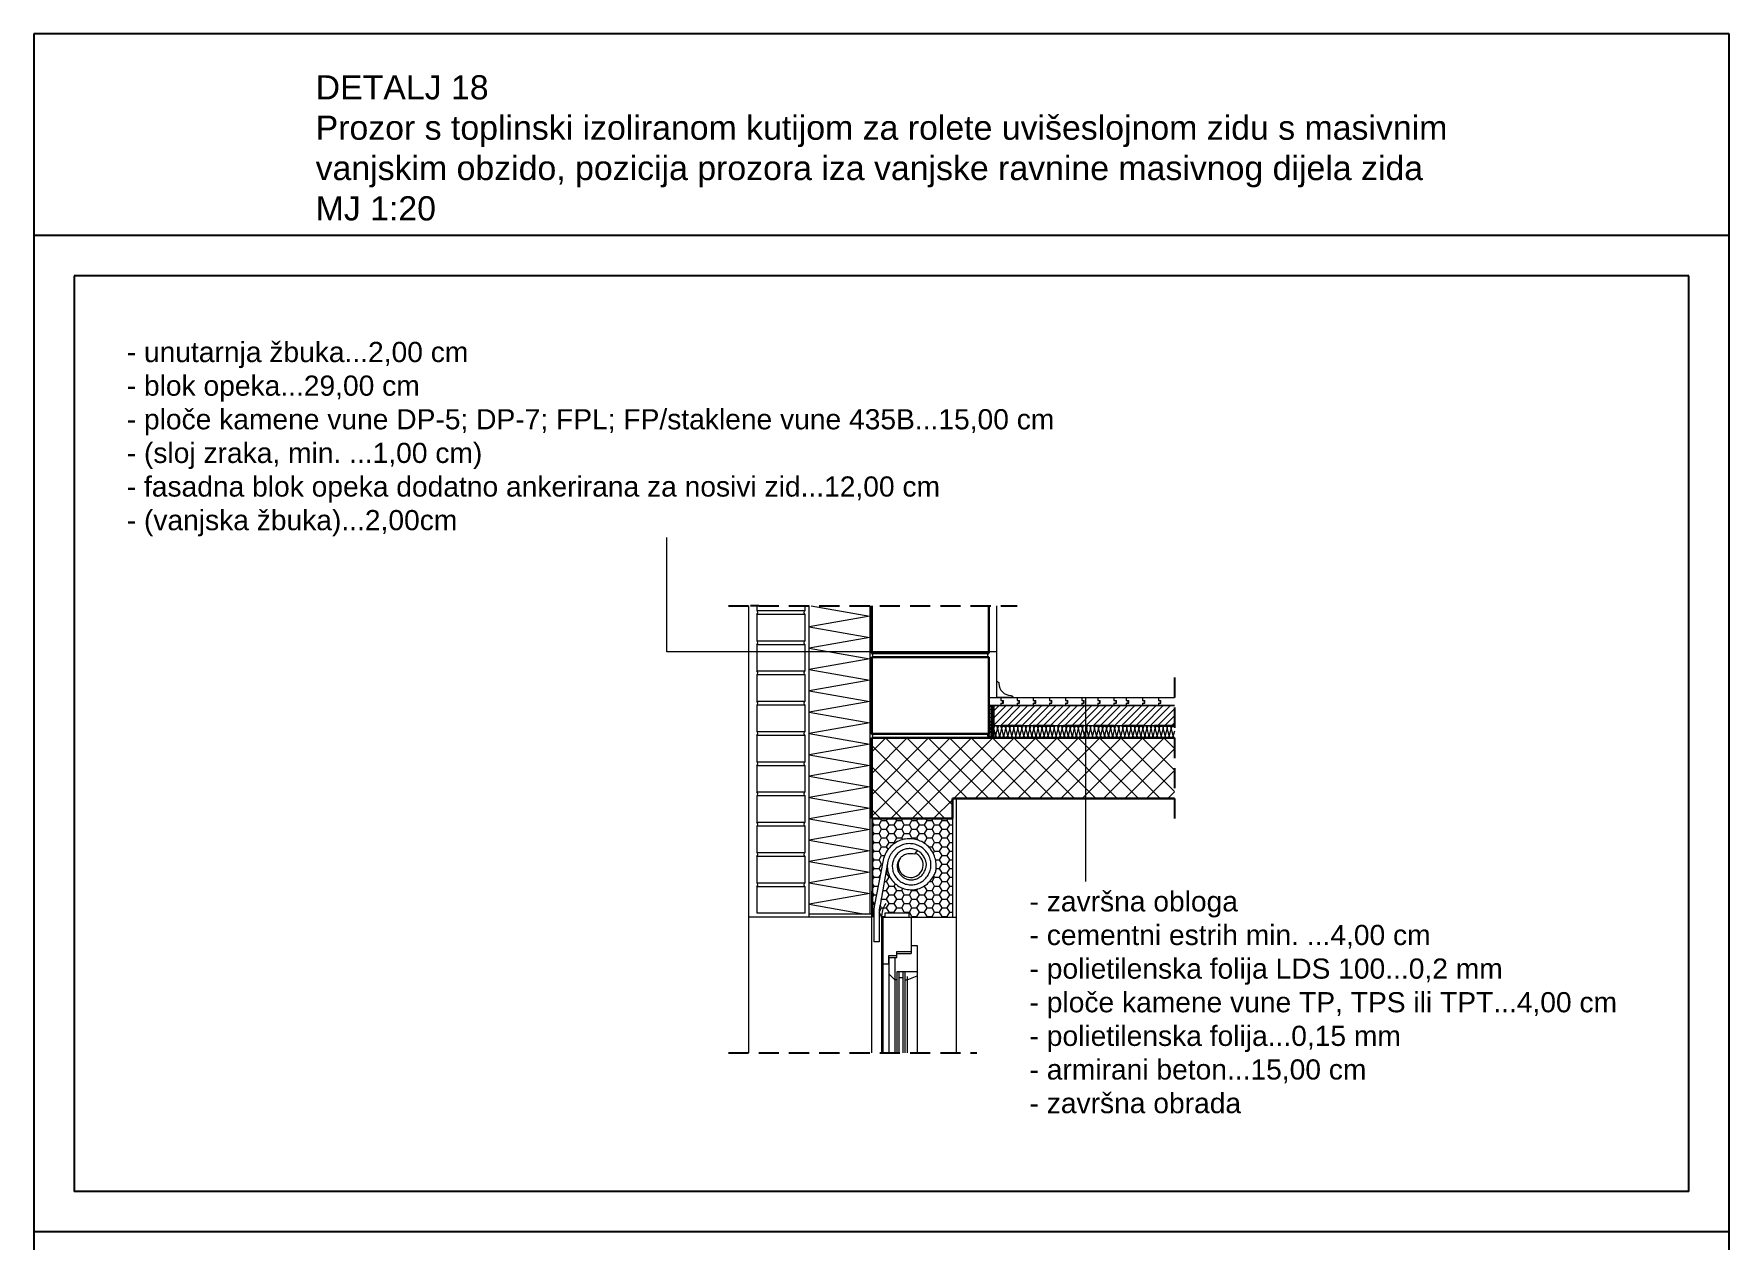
# Model space of a CAD drawing. Header units: inches. Extents: x 2845 to 78208, y 637 to 2211.
# Drawn here: x 6114.8 to 6324.8, y 784.7 to 934.2 of the extents above; entities that cross this region are included whole.
import ezdxf

# ---------------------------------------------------------------- set-up
doc = ezdxf.new("R2010")
doc.units = ezdxf.units.IN
doc.header["$MEASUREMENT"] = 0
doc.linetypes.add('DASHED', pattern=[0.75, 0.5, -0.25])
doc.layers.add('slojevi', color=150, linetype='Continuous')
doc.layers.add('t-Prozor', color=254, linetype='Continuous')
doc.styles.get("Standard").update_dxf_attribs({"font": 'arial.ttf'})

msp = doc.modelspace()

# ---------------------------------------------------------------- hatches: boundary and pattern name
at = {"lineweight": 0}
h = msp.add_hatch(dxfattribs=at)
h.set_pattern_fill('ANSI31', color=256, scale=5)
h.set_pattern_definition([(45, (6039.5592, 816.0397), (-0.4419417, 0.4419417), [])])
h.paths.add_polyline_path([(6256.14, 848.42), (6256.14, 850.92), (6233.74, 850.92), (6233.74, 848.42)])
h = msp.add_hatch(dxfattribs=at)
h.set_pattern_fill('ANSI37', color=256, scale=15)
h.set_pattern_definition([(45, (6058.6112, 1027.2059), (-1.325825, 1.325825), []), (135, (6058.6112, 1027.2059), (-1.325825, -1.325825), [])])
h.paths.add_polyline_path([(6218.64, 846.92), (6218.64, 836.92), (6228.64, 836.92), (6228.64, 839.42), (6256.14, 839.42), (6256.14, 846.92)])
h = msp.add_hatch(dxfattribs=at)
h.set_pattern_fill('HONEY', color=256, scale=5)
h.set_pattern_definition([(0, (6058.6112, 1027.2059), (0.9375, 0.5412659), [0.625, -1.25]), (120, (6058.6112, 1027.2059), (-0.9375, 0.5412659), [0.625, -1.25]), (60, (6058.6112, 1027.2059), (2e-16, 1.0825318), [-1.25, 0.625])])
h.paths.add_polyline_path([(6228.64, 836.92), (6218.74, 836.92), (6218.74, 824.68), (6218.88, 824.68), (6218.88, 825.15, -0.055232), (6219, 826.24), (6220, 831.56), (6220.04, 831.78), (6220.1, 831.99), (6220.17, 832.19), (6220.25, 832.39), (6220.34, 832.59), (6220.44, 832.77), (6220.56, 832.96), (6220.69, 833.13), (6220.82, 833.29), (6220.97, 833.45), (6221.13, 833.59), (6221.29, 833.73), (6221.46, 833.85), (6221.64, 833.96), (6221.83, 834.06), (6222.02, 834.15), (6222.22, 834.23), (6222.42, 834.29), (6222.62, 834.35), (6222.83, 834.38), (6223.03, 834.41), (6223.24, 834.42), (6223.45, 834.42), (6223.66, 834.41), (6223.86, 834.38), (6224.07, 834.34), (6224.27, 834.29), (6224.46, 834.22), (6224.65, 834.14), (6224.84, 834.06), (6225.02, 833.96), (6225.19, 833.85), (6225.36, 833.73), (6225.51, 833.59), (6225.66, 833.45), (6225.8, 833.3), (6225.93, 833.15), (6226.05, 832.98), (6226.16, 832.81), (6226.25, 832.63), (6226.34, 832.45), (6226.41, 832.26), (6226.47, 832.07), (6226.52, 831.88), (6226.56, 831.7), (6226.6, 831.51), (6226.62, 831.34), (6226.63, 831.17), (6226.64, 831.01), (6226.64, 830.86), (6226.63, 830.73), (6226.62, 830.6), (6226.6, 830.48), (6226.56, 830.36), (6226.52, 830.23), (6226.47, 830.11), (6226.4, 829.98), (6226.33, 829.85), (6226.25, 829.7), (6226.15, 829.56), (6226.04, 829.41), (6225.93, 829.26), (6225.8, 829.12), (6225.67, 828.98), (6225.53, 828.85), (6225.38, 828.72), (6225.22, 828.61), (6225.06, 828.51), (6224.89, 828.42), (6224.71, 828.34), (6224.54, 828.27), (6224.35, 828.21), (6224.17, 828.16), (6223.98, 828.13), (6223.79, 828.1), (6223.6, 828.09), (6223.42, 828.1), (6223.23, 828.11), (6223.04, 828.13), (6222.86, 828.17), (6222.67, 828.22), (6222.5, 828.28), (6222.32, 828.35), (6222.15, 828.43), (6221.99, 828.52), (6221.84, 828.62), (6221.69, 828.73), (6221.54, 828.84), (6221.41, 828.97), (6221.29, 829.11), (6221.17, 829.25), (6221.06, 829.4), (6220.97, 829.55), (6220.88, 829.71), (6220.8, 829.88), (6220.74, 830.05), (6220.68, 830.22), (6220.64, 830.4), (6220.6, 830.57), (6220.58, 830.75), (6220.57, 830.93), (6220.57, 831.11), (6220.59, 831.33), (6219.68, 826.17, 0.055232), (6219.55, 825.08), (6219.55, 824.68), (6220.26, 824.68), (6220.26, 825.18), (6223.26, 825.18), (6223.26, 824.68), (6228.64, 824.68)])

# ---------------------------------------------------------------- linework, layer by layer
for p, q in [((6114.85, 934.18), (6114.85, 637.18)), ((6324.85, 934.18), (6114.85, 934.18)), ((6324.85, 637.18), (6324.85, 934.18)), ((6324.85, 909.18), (6114.85, 909.18)), ((6119.85, 904.18), (6119.85, 790.68)), ((6319.85, 904.18), (6119.85, 904.18)), ((6319.85, 790.68), (6319.85, 904.18)), ((6204.64, 863.28), (6203.64, 863.28)), ((6233.14, 850.92), (6233.14, 851.92)), ((6233.74, 847.92), (6233.74, 850.92)), ((6233.74, 846.92), (6233.14, 846.92)), ((6319.85, 790.68), (6119.85, 790.68)), ((6324.85, 785.68), (6114.85, 785.68))]:
    msp.add_line(p, q)
for p, q in [((6193.24, 857.6), (6193.24, 871.74)), ((6203.39, 863.28), (6203.39, 824.72)), ((6204.39, 863.28), (6204.39, 862.72)), ((6234.14, 851.92), (6234.14, 863.28)), ((6234.14, 857.6), (6193.24, 857.6)), ((6204.39, 854.72), (6204.39, 851.47)), ((6233.14, 851.92), (6248.65, 851.92)), ((6256.14, 850.92), (6233.14, 850.92)), ((6233.14, 850.92), (6256.14, 850.92)), ((6256.14, 850.92), (6234.14, 850.92)), ((6234.65, 851.92), (6234.65, 851.57)), ((6234.65, 851.57), (6234.95, 851.57)), ((6234.65, 851.22), (6234.65, 850.92)), ((6234.65, 851.22), (6234.95, 851.22)), ((6234.9, 851.22), (6234.9, 851.57)), ((6234.95, 851.22), (6234.95, 851.57)), ((6236.65, 851.92), (6236.65, 851.57)), ((6236.65, 851.57), (6236.95, 851.57)), ((6236.65, 851.22), (6236.95, 851.22)), ((6236.65, 851.22), (6236.65, 850.92)), ((6236.9, 851.22), (6236.9, 851.57)), ((6236.95, 851.22), (6236.95, 851.57)), ((6238.65, 851.92), (6238.65, 851.57)), ((6238.65, 851.57), (6238.95, 851.57)), ((6238.65, 851.22), (6238.95, 851.22)), ((6238.65, 851.22), (6238.65, 850.92)), ((6238.9, 851.22), (6238.9, 851.57)), ((6238.95, 851.22), (6238.95, 851.57)), ((6240.65, 851.92), (6240.65, 851.57)), ((6240.65, 851.57), (6240.95, 851.57)), ((6240.65, 851.22), (6240.65, 850.92)), ((6240.65, 851.22), (6240.95, 851.22)), ((6240.9, 851.22), (6240.9, 851.57)), ((6240.95, 851.22), (6240.95, 851.57)), ((6242.65, 851.92), (6242.65, 851.57)), ((6242.65, 851.57), (6242.95, 851.57)), ((6242.65, 851.22), (6242.95, 851.22)), ((6242.65, 851.22), (6242.65, 850.92)), ((6242.9, 851.22), (6242.9, 851.57)), ((6242.95, 851.22), (6242.95, 851.57)), ((6244.65, 851.92), (6244.65, 851.57)), ((6244.65, 851.57), (6244.95, 851.57)), ((6244.65, 851.22), (6244.65, 850.92)), ((6244.65, 851.22), (6244.95, 851.22)), ((6244.9, 851.22), (6244.9, 851.57)), ((6244.95, 851.22), (6244.95, 851.57)), ((6245.14, 851.92), (6245.14, 829.1)), ((6246.65, 851.92), (6246.65, 851.57)), ((6246.65, 851.57), (6246.95, 851.57)), ((6246.65, 851.22), (6246.65, 850.92)), ((6246.65, 851.22), (6246.95, 851.22)), ((6246.9, 851.22), (6246.9, 851.57)), ((6246.95, 851.22), (6246.95, 851.57)), ((6248.65, 851.92), (6248.65, 851.57)), ((6248.65, 851.92), (6256.14, 851.92)), ((6248.65, 851.57), (6248.95, 851.57)), ((6248.65, 851.22), (6248.95, 851.22)), ((6248.65, 851.22), (6248.65, 850.92)), ((6248.9, 851.22), (6248.9, 851.57)), ((6248.95, 851.22), (6248.95, 851.57)), ((6250.17, 851.92), (6250.17, 851.57)), ((6250.17, 851.57), (6250.47, 851.57)), ((6250.17, 851.22), (6250.17, 850.92)), ((6250.17, 851.22), (6250.47, 851.22)), ((6250.42, 851.22), (6250.42, 851.57)), ((6250.47, 851.22), (6250.47, 851.57)), ((6252.17, 851.92), (6252.17, 851.57)), ((6252.17, 851.57), (6252.47, 851.57)), ((6252.17, 851.22), (6252.47, 851.22)), ((6252.17, 851.22), (6252.17, 850.92)), ((6252.42, 851.22), (6252.42, 851.57)), ((6252.47, 851.22), (6252.47, 851.57)), ((6254.17, 851.92), (6254.17, 851.57)), ((6254.17, 851.57), (6254.47, 851.57)), ((6254.17, 851.22), (6254.47, 851.22)), ((6254.17, 851.22), (6254.17, 850.92)), ((6254.42, 851.22), (6254.42, 851.57)), ((6254.47, 851.22), (6254.47, 851.57)), ((6256.14, 848.42), (6233.74, 848.42)), ((6233.74, 848.42), (6233.74, 846.92)), ((6204.39, 839.72), (6204.39, 836.47)), ((6229.14, 807.9), (6229.14, 839.42)), ((6218.64, 836.92), (6218.64, 824.68)), ((6218.74, 836.92), (6218.74, 824.68)), ((6228.64, 836.92), (6228.64, 824.68)), ((6220.64, 831.64), (6219.68, 826.17)), ((6220, 831.56), (6219, 826.24)), ((6218.64, 807.9), (6218.64, 827.93)), ((6218.64, 824.72), (6203.39, 824.72)), ((6203.39, 824.72), (6203.39, 807.9)), ((6218.88, 825.15), (6218.88, 821.63)), ((6219.55, 825.08), (6219.55, 821.63)), ((6219.89, 807.9), (6219.89, 824.94)), ((6220.01, 824.68), (6220.01, 818.93)), ((6223.51, 824.68), (6223.51, 820.18)), ((6223.51, 824.68), (6229.14, 824.68)), ((6219.55, 821.63), (6218.88, 821.63)), ((6223.51, 821.18), (6224.26, 821.18)), ((6224.26, 821.18), (6224.26, 807.9)), ((6220.01, 819.86), (6220.01, 807.9)), ((6220.76, 818.93), (6220.76, 819.93)), ((6220.76, 819.93), (6221.76, 819.93)), ((6220.76, 819.68), (6221.76, 819.68)), ((6220.76, 819.68), (6220.76, 807.9)), ((6221.51, 819.68), (6221.51, 807.9)), ((6221.76, 819.68), (6221.76, 820.43)), ((6221.76, 820.43), (6223.51, 820.43)), ((6221.76, 820.18), (6223.51, 820.18)), ((6220.01, 818.93), (6220.76, 818.93)), ((6221.51, 816.93), (6220.76, 817.68)), ((6221.76, 816.93), (6221.51, 816.93)), ((6221.76, 817.93), (6221.76, 816.93)), ((6224.26, 817.93), (6221.76, 817.93)), ((6221.76, 817.59), (6221.76, 807.9)), ((6222.01, 817.93), (6222.01, 817.18)), ((6222.01, 817.93), (6222.01, 807.9)), ((6222.51, 817.18), (6222.01, 817.18)), ((6222.51, 817.93), (6222.51, 817.18)), ((6222.51, 817.93), (6222.51, 807.9)), ((6222.76, 817.93), (6222.76, 816.93)), ((6222.76, 817.49), (6222.76, 807.9)), ((6222.76, 816.93), (6223.01, 816.93)), ((6223.01, 816.93), (6224.26, 817.43)), ((6223.01, 817.34), (6223.01, 807.9))]:
    msp.add_line(p, q, dxfattribs=at)
at = {"linetype": 'DASHED', "ltscale": 5}
for p, q in [((6200.89, 863.28), (6236.64, 863.28)), ((6256.14, 854.42), (6256.14, 836.92)), ((6200.89, 807.9), (6231.64, 807.9))]:
    msp.add_line(p, q, dxfattribs=at)
at = {"color": 94, "lineweight": 15}
for p, q in [((6210.89, 824.72), (6210.89, 863.28)), ((6211.14, 863.28), (6218.39, 862)), ((6218.39, 863.28), (6218.39, 825.07)), ((6218.39, 862), (6210.89, 860.68)), ((6210.89, 860.68), (6218.39, 859.36)), ((6218.39, 859.36), (6210.89, 858.04)), ((6210.89, 858.04), (6218.39, 856.71)), ((6218.39, 856.71), (6210.89, 855.39)), ((6210.89, 855.39), (6218.39, 854.07)), ((6218.39, 854.07), (6210.89, 852.75)), ((6210.89, 852.75), (6218.39, 851.42)), ((6218.39, 851.42), (6210.89, 850.1)), ((6233.24, 850.77), (6233.63, 850.85)), ((6233.63, 850.69), (6233.24, 850.77)), ((6233.24, 850.61), (6233.63, 850.68)), ((6233.63, 850.52), (6233.24, 850.6)), ((6233.24, 850.44), (6233.63, 850.52)), ((6233.63, 850.86), (6233.31, 850.92)), ((6210.89, 850.1), (6218.39, 848.78)), ((6218.39, 848.78), (6210.89, 847.46)), ((6233.63, 850.36), (6233.24, 850.43)), ((6233.24, 850.27), (6233.63, 850.35)), ((6233.63, 850.19), (6233.24, 850.27)), ((6233.24, 850.11), (6233.63, 850.18)), ((6233.24, 850.11), (6233.63, 850.18)), ((6233.24, 850.11), (6233.63, 850.18)), ((6233.63, 850.02), (6233.24, 850.1)), ((6233.24, 849.94), (6233.63, 850.02)), ((6233.63, 849.86), (6233.24, 849.93)), ((6233.24, 849.77), (6233.63, 849.85)), ((6233.63, 849.69), (6233.24, 849.77)), ((6233.24, 849.61), (6233.63, 849.68)), ((6233.63, 849.52), (6233.24, 849.6)), ((6233.24, 849.44), (6233.63, 849.52)), ((6233.63, 849.36), (6233.24, 849.43)), ((6233.24, 849.27), (6233.63, 849.35)), ((6233.63, 849.19), (6233.24, 849.27)), ((6233.24, 849.11), (6233.63, 849.18)), ((6233.63, 849.02), (6233.24, 849.1)), ((6233.24, 848.94), (6233.63, 849.02)), ((6233.63, 848.86), (6233.24, 848.93)), ((6233.24, 848.77), (6233.63, 848.85)), ((6233.63, 848.69), (6233.24, 848.77)), ((6233.24, 848.61), (6233.63, 848.68)), ((6233.63, 848.52), (6233.24, 848.6)), ((6233.24, 848.44), (6233.63, 848.52)), ((6233.24, 848.44), (6233.63, 848.52)), ((6233.63, 848.36), (6233.24, 848.43)), ((6210.89, 847.46), (6218.39, 846.13)), ((6233.24, 848.27), (6233.63, 848.35)), ((6233.63, 848.19), (6233.24, 848.27)), ((6233.24, 848.11), (6233.63, 848.18)), ((6233.63, 848.02), (6233.24, 848.1)), ((6233.24, 847.94), (6233.63, 848.02)), ((6233.63, 847.86), (6233.24, 847.93)), ((6233.24, 847.77), (6233.63, 847.85)), ((6233.63, 847.69), (6233.24, 847.77)), ((6233.24, 847.61), (6233.63, 847.68)), ((6233.63, 847.52), (6233.24, 847.6)), ((6233.24, 847.44), (6233.63, 847.52)), ((6233.63, 847.36), (6233.24, 847.43)), ((6233.24, 847.27), (6233.63, 847.35)), ((6233.63, 847.19), (6233.24, 847.27)), ((6233.24, 847.11), (6233.63, 847.18)), ((6233.63, 847.02), (6233.24, 847.1)), ((6233.24, 846.94), (6233.63, 847.02)), ((6233.74, 848.11), (6233.98, 847.23)), ((6234.23, 848.11), (6233.99, 847.23)), ((6234.48, 847.23), (6234.24, 848.11)), ((6234.73, 848.11), (6234.49, 847.23)), ((6234.98, 847.23), (6234.74, 848.11)), ((6235.23, 848.11), (6234.99, 847.23)), ((6235.48, 847.23), (6235.24, 848.11)), ((6235.73, 848.11), (6235.49, 847.23)), ((6235.98, 847.23), (6235.74, 848.11)), ((6236.23, 848.11), (6235.99, 847.23)), ((6236.48, 847.23), (6236.24, 848.11)), ((6236.73, 848.11), (6236.49, 847.23)), ((6236.98, 847.23), (6236.74, 848.11)), ((6237.23, 848.11), (6236.99, 847.23)), ((6237.48, 847.23), (6237.24, 848.11)), ((6237.73, 848.11), (6237.49, 847.23)), ((6237.98, 847.23), (6237.74, 848.11)), ((6238.23, 848.11), (6237.99, 847.23)), ((6238.48, 847.23), (6238.24, 848.11)), ((6238.73, 848.11), (6238.49, 847.23)), ((6238.98, 847.23), (6238.74, 848.11)), ((6239.23, 848.11), (6238.99, 847.23)), ((6239.48, 847.23), (6239.24, 848.11)), ((6239.73, 848.11), (6239.49, 847.23)), ((6239.98, 847.23), (6239.74, 848.11)), ((6240.23, 848.11), (6239.99, 847.23)), ((6240.48, 847.23), (6240.24, 848.11)), ((6240.73, 848.11), (6240.49, 847.23)), ((6240.98, 847.23), (6240.74, 848.11)), ((6241.23, 848.11), (6240.99, 847.23)), ((6241.48, 847.23), (6241.24, 848.11)), ((6241.73, 848.11), (6241.49, 847.23)), ((6241.98, 847.23), (6241.74, 848.11)), ((6242.23, 848.11), (6241.99, 847.23)), ((6242.48, 847.23), (6242.24, 848.11)), ((6242.73, 848.11), (6242.49, 847.23)), ((6242.98, 847.23), (6242.74, 848.11)), ((6243.23, 848.11), (6242.99, 847.23)), ((6243.48, 847.23), (6243.24, 848.11)), ((6243.73, 848.11), (6243.49, 847.23)), ((6243.98, 847.23), (6243.74, 848.11)), ((6244.23, 848.11), (6243.99, 847.23)), ((6244.48, 847.23), (6244.24, 848.11)), ((6244.73, 848.11), (6244.49, 847.23)), ((6244.98, 847.23), (6244.74, 848.11)), ((6245.48, 847.23), (6245.24, 848.11)), ((6245.73, 848.11), (6245.49, 847.23)), ((6245.98, 847.23), (6245.74, 848.11)), ((6246.23, 848.11), (6245.99, 847.23)), ((6246.48, 847.23), (6246.24, 848.11)), ((6246.73, 848.11), (6246.49, 847.23)), ((6246.98, 847.23), (6246.74, 848.11)), ((6247.23, 848.11), (6246.99, 847.23)), ((6247.48, 847.23), (6247.24, 848.11)), ((6247.73, 848.11), (6247.49, 847.23)), ((6247.98, 847.23), (6247.74, 848.11)), ((6248.23, 848.11), (6247.99, 847.23)), ((6248.48, 847.23), (6248.24, 848.11)), ((6248.73, 848.11), (6248.49, 847.23)), ((6248.98, 847.23), (6248.74, 848.11)), ((6249.23, 848.11), (6248.99, 847.23)), ((6249.48, 847.23), (6249.24, 848.11)), ((6249.73, 848.11), (6249.49, 847.23)), ((6249.98, 847.23), (6249.74, 848.11)), ((6250.23, 848.11), (6249.99, 847.23)), ((6250.48, 847.23), (6250.24, 848.11)), ((6250.73, 848.11), (6250.49, 847.23)), ((6250.98, 847.23), (6250.74, 848.11)), ((6251.23, 848.11), (6250.99, 847.23)), ((6251.48, 847.23), (6251.24, 848.11)), ((6251.73, 848.11), (6251.49, 847.23)), ((6251.98, 847.23), (6251.74, 848.11)), ((6252.23, 848.11), (6251.99, 847.23)), ((6252.48, 847.23), (6252.24, 848.11)), ((6252.73, 848.11), (6252.49, 847.23)), ((6252.98, 847.23), (6252.74, 848.11)), ((6253.23, 848.11), (6252.99, 847.23)), ((6253.48, 847.23), (6253.24, 848.11)), ((6253.73, 848.11), (6253.49, 847.23)), ((6253.98, 847.23), (6253.74, 848.11)), ((6254.23, 848.11), (6253.99, 847.23)), ((6254.48, 847.23), (6254.24, 848.11)), ((6254.73, 848.11), (6254.49, 847.23)), ((6254.98, 847.23), (6254.74, 848.11)), ((6255.23, 848.11), (6254.99, 847.23)), ((6255.48, 847.23), (6255.24, 848.11)), ((6255.73, 848.11), (6255.49, 847.23)), ((6255.98, 847.23), (6255.74, 848.11)), ((6256.14, 847.76), (6255.99, 847.23)), ((6218.39, 846.13), (6210.89, 844.81)), ((6210.89, 844.81), (6218.39, 843.49)), ((6218.39, 843.49), (6210.89, 842.17)), ((6210.89, 842.17), (6218.39, 840.84)), ((6218.39, 840.84), (6210.89, 839.52)), ((6210.89, 839.52), (6218.39, 838.2)), ((6218.39, 838.2), (6210.89, 836.88)), ((6210.89, 836.88), (6218.39, 835.55)), ((6218.39, 835.55), (6210.89, 834.23)), ((6210.89, 834.23), (6218.39, 832.91)), ((6218.39, 832.91), (6210.89, 831.59)), ((6210.89, 831.59), (6218.39, 830.26)), ((6218.39, 830.26), (6210.89, 828.94)), ((6210.89, 828.94), (6218.39, 827.62)), ((6218.39, 827.62), (6210.89, 826.3)), ((6210.89, 826.3), (6217.83, 825.07)), ((6218.64, 825.07), (6210.89, 825.07))]:
    msp.add_line(p, q, dxfattribs=at)
at = {"lineweight": 30}
for p, q in [((6218.64, 857.42), (6218.64, 863.28)), ((6233.14, 857.42), (6233.14, 863.28)), ((6218.64, 857.42), (6233.14, 857.42)), ((6218.64, 847.42), (6218.64, 856.92)), ((6218.64, 856.92), (6233.14, 856.92)), ((6233.14, 847.42), (6233.14, 856.92)), ((6218.64, 847.42), (6233.14, 847.42)), ((6218.64, 846.92), (6256.14, 846.92)), ((6218.64, 846.92), (6218.64, 836.92)), ((6228.64, 839.42), (6256.14, 839.42)), ((6228.64, 836.92), (6228.64, 839.42)), ((6218.64, 836.92), (6228.64, 836.92))]:
    msp.add_line(p, q, dxfattribs=at)
at = {"color": 94}
msp.add_line((6245.23, 848.11), (6244.99, 847.23), dxfattribs=at)
at = {"lineweight": 0}
for points in [[(6204.39, 863.28), (6204.39, 862.72), (6210.39, 862.72), (6210.39, 863.28)], [(6204.39, 862.22), (6204.39, 858.97), (6210.39, 858.97), (6210.39, 862.22), (6204.39, 862.22)], [(6204.39, 858.47), (6204.39, 855.22), (6210.39, 855.22), (6210.39, 858.47), (6204.39, 858.47)], [(6204.39, 854.72), (6204.39, 851.47), (6210.39, 851.47), (6210.39, 854.72), (6204.39, 854.72)], [(6204.39, 850.97), (6204.39, 847.72), (6210.39, 847.72), (6210.39, 850.97), (6204.39, 850.97)], [(6204.39, 847.22), (6204.39, 843.97), (6210.39, 843.97), (6210.39, 847.22), (6204.39, 847.22)], [(6204.39, 843.47), (6204.39, 840.22), (6210.39, 840.22), (6210.39, 843.47), (6204.39, 843.47)], [(6204.39, 839.72), (6204.39, 836.47), (6210.39, 836.47), (6210.39, 839.72), (6204.39, 839.72)], [(6204.39, 835.97), (6204.39, 832.72), (6210.39, 832.72), (6210.39, 835.97), (6204.39, 835.97)], [(6223.97, 832.5), (6223.71, 832.54), (6223.48, 832.56), (6223.28, 832.55), (6223.1, 832.54), (6222.95, 832.51), (6222.81, 832.46), (6222.69, 832.41), (6222.58, 832.35), (6222.48, 832.29), (6222.39, 832.23), (6222.3, 832.16), (6222.23, 832.09), (6222.16, 832.01), (6222.1, 831.93), (6222.04, 831.85), (6221.99, 831.76), (6221.95, 831.68), (6221.91, 831.58), (6221.88, 831.49), (6221.85, 831.39), (6221.83, 831.29), (6221.81, 831.19), (6221.8, 831.09), (6221.8, 830.99), (6221.81, 830.89), (6221.82, 830.78), (6221.84, 830.68), (6221.86, 830.58), (6221.89, 830.48), (6221.93, 830.38), (6221.97, 830.29), (6222.02, 830.19), (6222.07, 830.1), (6222.13, 830.02), (6222.2, 829.93), (6222.27, 829.85), (6222.35, 829.78), (6222.43, 829.71), (6222.52, 829.64), (6222.61, 829.58), (6222.7, 829.53), (6222.8, 829.48), (6222.9, 829.44), (6223, 829.4), (6223.11, 829.37), (6223.22, 829.35), (6223.33, 829.34), (6223.44, 829.33), (6223.55, 829.32), (6223.66, 829.33), (6223.78, 829.34), (6223.89, 829.36), (6224, 829.39), (6224.11, 829.42), (6224.21, 829.46), (6224.32, 829.51), (6224.42, 829.56), (6224.52, 829.62), (6224.61, 829.69), (6224.7, 829.76), (6224.79, 829.84), (6224.87, 829.92), (6224.95, 830.01), (6225.02, 830.11), (6225.08, 830.21), (6225.14, 830.31), (6225.19, 830.41), (6225.24, 830.52), (6225.28, 830.62), (6225.32, 830.72), (6225.35, 830.82), (6225.37, 830.91), (6225.39, 831), (6225.4, 831.08), (6225.41, 831.16), (6225.41, 831.23), (6225.41, 831.31), (6225.4, 831.39), (6225.38, 831.47), (6225.36, 831.56), (6225.33, 831.65), (6225.3, 831.75), (6225.26, 831.86), (6225.21, 831.96), (6225.16, 832.07), (6225.1, 832.18), (6225.04, 832.28), (6224.96, 832.38), (6224.88, 832.48), (6224.8, 832.58), (6224.71, 832.66), (6224.61, 832.75), (6224.51, 832.82), (6224.4, 832.89), (6224.29, 832.95), (6224.18, 833.01), (6224.06, 833.06), (6223.93, 833.1), (6223.81, 833.13), (6223.68, 833.16), (6223.55, 833.18), (6223.42, 833.19), (6223.29, 833.19), (6223.16, 833.18), (6223.03, 833.17), (6222.9, 833.15), (6222.77, 833.11), (6222.64, 833.07), (6222.52, 833.03), (6222.39, 832.97), (6222.28, 832.91), (6222.16, 832.84), (6222.05, 832.76), (6221.95, 832.67), (6221.85, 832.58), (6221.75, 832.48), (6221.66, 832.38), (6221.58, 832.27), (6221.51, 832.15), (6221.44, 832.03), (6221.38, 831.91), (6221.33, 831.78), (6221.28, 831.65), (6221.25, 831.51), (6221.22, 831.38), (6221.2, 831.24), (6221.19, 831.1), (6221.19, 830.96), (6221.2, 830.82), (6221.21, 830.68), (6221.24, 830.54), (6221.27, 830.4), (6221.31, 830.26), (6221.36, 830.13), (6221.42, 830), (6221.49, 829.87), (6221.57, 829.75), (6221.65, 829.63), (6221.74, 829.52), (6221.84, 829.41), (6221.95, 829.31), (6222.06, 829.22), (6222.18, 829.13), (6222.3, 829.05), (6222.43, 828.98), (6222.56, 828.91), (6222.7, 828.86), (6222.84, 828.81), (6222.99, 828.77), (6223.13, 828.74), (6223.28, 828.72), (6223.43, 828.71), (6223.58, 828.71), (6223.73, 828.72), (6223.88, 828.74), (6224.03, 828.76), (6224.18, 828.8), (6224.32, 828.84), (6224.47, 828.9), (6224.61, 828.96), (6224.74, 829.04), (6224.87, 829.12), (6225, 829.21), (6225.12, 829.31), (6225.23, 829.41), (6225.34, 829.52), (6225.44, 829.64), (6225.53, 829.77), (6225.62, 829.9), (6225.69, 830.04), (6225.76, 830.18), (6225.82, 830.33), (6225.87, 830.48), (6225.91, 830.63), (6225.94, 830.78), (6225.96, 830.94), (6225.98, 831.1), (6225.98, 831.26), (6225.97, 831.42), (6225.95, 831.58), (6225.92, 831.74), (6225.88, 831.9), (6225.83, 832.05), (6225.77, 832.2), (6225.7, 832.35), (6225.63, 832.5), (6225.54, 832.63), (6225.44, 832.77), (6225.34, 832.9), (6225.23, 833.02), (6225.11, 833.13), (6224.98, 833.24), (6224.85, 833.34), (6224.71, 833.43), (6224.56, 833.51), (6224.41, 833.58), (6224.26, 833.64), (6224.1, 833.69), (6223.94, 833.74), (6223.77, 833.77), (6223.6, 833.79), (6223.43, 833.8), (6223.26, 833.81), (6223.09, 833.8), (6222.92, 833.78), (6222.76, 833.74), (6222.59, 833.7), (6222.43, 833.65), (6222.27, 833.59), (6222.11, 833.52), (6221.96, 833.43), (6221.81, 833.34), (6221.67, 833.24), (6221.53, 833.13), (6221.41, 833.01), (6221.29, 832.89), (6221.17, 832.75), (6221.07, 832.61), (6220.97, 832.46), (6220.89, 832.31), (6220.81, 832.15), (6220.74, 831.98), (6220.69, 831.82), (6220.64, 831.64), (6220.61, 831.47), (6220.59, 831.29), (6220.57, 831.11), (6220.57, 830.93), (6220.58, 830.75), (6220.6, 830.57), (6220.64, 830.4), (6220.68, 830.22), (6220.74, 830.05), (6220.8, 829.88), (6220.88, 829.71), (6220.97, 829.55), (6221.06, 829.4), (6221.17, 829.25), (6221.29, 829.11), (6221.41, 828.97), (6221.54, 828.84), (6221.69, 828.73), (6221.84, 828.62), (6221.99, 828.52), (6222.15, 828.43), (6222.32, 828.35), (6222.5, 828.28), (6222.67, 828.22), (6222.86, 828.17), (6223.04, 828.13), (6223.23, 828.11), (6223.42, 828.1), (6223.6, 828.09), (6223.79, 828.1), (6223.98, 828.13), (6224.17, 828.16), (6224.35, 828.21), (6224.54, 828.27), (6224.71, 828.34), (6224.89, 828.42), (6225.06, 828.51), (6225.22, 828.61), (6225.38, 828.72), (6225.53, 828.85), (6225.67, 828.98), (6225.8, 829.12), (6225.93, 829.26), (6226.04, 829.41), (6226.15, 829.56), (6226.25, 829.7), (6226.33, 829.85), (6226.4, 829.98), (6226.47, 830.11), (6226.52, 830.23), (6226.56, 830.36), (6226.6, 830.48), (6226.62, 830.6), (6226.63, 830.73), (6226.64, 830.86), (6226.64, 831.01), (6226.63, 831.17), (6226.62, 831.34), (6226.6, 831.51), (6226.56, 831.7), (6226.52, 831.88), (6226.47, 832.07), (6226.41, 832.26), (6226.34, 832.45), (6226.25, 832.63), (6226.16, 832.81), (6226.05, 832.98), (6225.93, 833.15), (6225.8, 833.3), (6225.66, 833.45), (6225.51, 833.59), (6225.36, 833.73), (6225.19, 833.85), (6225.02, 833.96), (6224.84, 834.06), (6224.65, 834.14), (6224.46, 834.22), (6224.27, 834.29), (6224.07, 834.34), (6223.86, 834.38), (6223.66, 834.41), (6223.45, 834.42), (6223.24, 834.42), (6223.03, 834.41), (6222.83, 834.38), (6222.62, 834.35), (6222.42, 834.29), (6222.22, 834.23), (6222.02, 834.15), (6221.83, 834.06), (6221.64, 833.96), (6221.46, 833.85), (6221.29, 833.73), (6221.13, 833.59), (6220.97, 833.45), (6220.82, 833.29), (6220.69, 833.13), (6220.56, 832.96), (6220.44, 832.77), (6220.34, 832.59), (6220.25, 832.39), (6220.17, 832.19), (6220.1, 831.99), (6220.04, 831.78), (6220, 831.56)], [(6204.39, 832.22), (6204.39, 828.97), (6210.39, 828.97), (6210.39, 832.22), (6204.39, 832.22)], [(6204.39, 828.47), (6204.39, 825.22), (6210.39, 825.22), (6210.39, 828.47), (6204.39, 828.47)]]:
    msp.add_lwpolyline(points, dxfattribs=at)
msp.add_lwpolyline([(6234.14, 853.92, -0.414214), (6234.39, 853.67, 0.414214), (6235.89, 852.17, -0.414214), (6236.14, 851.92), (6234.14, 851.92)], format="xyb", close=True, dxfattribs=at)
at = {"linetype": 'DASHED', "lineweight": 30, "ltscale": 5}
msp.add_lwpolyline([(6256.14, 848.42), (6233.74, 848.42), (6233.74, 850.92)], dxfattribs=at)
at = {"lineweight": 0}
msp.add_lwpolyline([(6220.26, 824.68), (6223.26, 824.68), (6223.26, 825.18), (6220.26, 825.18)], close=True, dxfattribs=at)
for centre, radius, start, end in [((6204.25, 862.47), 0.285, 298.7903, 61.2097), ((6210.53, 862.47), 0.285, 118.7903, 241.2097), ((6204.25, 858.72), 0.285, 298.7903, 61.2097), ((6210.53, 858.72), 0.285, 118.7903, 241.2097), ((6204.25, 854.97), 0.285, 298.7903, 61.2097), ((6210.53, 854.97), 0.285, 118.7903, 241.2097), ((6204.25, 851.22), 0.285, 298.7903, 61.2097), ((6210.53, 851.22), 0.285, 118.7903, 241.2097), ((6204.25, 847.47), 0.285, 298.7903, 61.2097), ((6210.53, 847.47), 0.285, 118.7903, 241.2097), ((6204.25, 843.72), 0.285, 298.7903, 61.2097), ((6210.53, 843.72), 0.285, 118.7903, 241.2097), ((6204.25, 839.97), 0.285, 298.7903, 61.2097), ((6210.53, 839.97), 0.285, 118.7903, 241.2097), ((6204.25, 836.22), 0.285, 298.7903, 61.2097), ((6210.53, 836.22), 0.285, 118.7903, 241.2097), ((6204.25, 832.47), 0.285, 298.7903, 61.2097), ((6210.53, 832.47), 0.285, 118.7903, 241.2097), ((6223.47, 831.17), 1.55, 145.8314, 67.6899), ((6204.25, 828.72), 0.285, 298.7903, 61.2097), ((6210.53, 828.72), 0.285, 118.7903, 241.2097), ((6223.88, 825.15), 5, 167.3545, 180), ((6224.55, 825.08), 5, 167.3545, 180), ((6222.39, 824.94), 2.5, 144.0363, 180)]:
    msp.add_arc(centre, radius, start, end, dxfattribs=at)
at = {"lineweight": 15}
for centre, start, end in [((6218.5, 857.17), 298.7903, 61.2097), ((6233.27, 857.17), 118.7903, 241.2097), ((6218.5, 847.17), 298.7903, 61.2097), ((6233.27, 847.17), 118.7903, 241.2097)]:
    msp.add_arc(centre, 0.285, start, end, dxfattribs=at)
at = {"color": 94, "lineweight": 15}
for centre, radius, start, end in [((6233.22, 850.85), 0.0833, 126.8699, 284.9809), ((6233.22, 850.69), 0.0833, 75.0191, 284.9809), ((6233.22, 850.52), 0.0833, 75.0191, 284.9809), ((6233.65, 850.94), 0.0833, 255.0191, 348.463), ((6233.65, 850.77), 0.0833, 255.0191, 104.9809), ((6233.65, 850.6), 0.0833, 255.0191, 104.9809), ((6233.65, 850.44), 0.0833, 255.0191, 104.9809), ((6233.22, 850.35), 0.0833, 75.0191, 284.9809), ((6233.22, 850.19), 0.0833, 75.0191, 284.9809), ((6233.22, 850.02), 0.0833, 75.0191, 284.9809), ((6233.22, 849.85), 0.0833, 75.0191, 284.9809), ((6233.22, 849.69), 0.0833, 75.0191, 284.9809), ((6233.22, 849.52), 0.0833, 75.0191, 284.9809), ((6233.22, 849.35), 0.0833, 75.0191, 284.9809), ((6233.22, 849.19), 0.0833, 75.0191, 284.9809), ((6233.22, 849.02), 0.0833, 75.0191, 284.9809), ((6233.22, 848.85), 0.0833, 75.0191, 284.9809), ((6233.22, 848.69), 0.0833, 75.0191, 284.9809), ((6233.22, 848.52), 0.0833, 75.0191, 284.9809), ((6233.22, 848.35), 0.0833, 75.0191, 284.9809), ((6233.65, 850.27), 0.0833, 255.0191, 104.9809), ((6233.65, 850.1), 0.0833, 255.0191, 104.9809), ((6233.65, 849.94), 0.0833, 255.0191, 104.9809), ((6233.65, 849.77), 0.0833, 255.0191, 104.9809), ((6233.65, 849.6), 0.0833, 255.0191, 104.9809), ((6233.65, 849.44), 0.0833, 255.0191, 104.9809), ((6233.65, 849.27), 0.0833, 255.0191, 104.9809), ((6233.65, 849.1), 0.0833, 255.0191, 104.9809), ((6233.65, 848.94), 0.0833, 255.0191, 104.9809), ((6233.65, 848.77), 0.0833, 255.0191, 104.9809), ((6233.65, 848.6), 0.0833, 255.0191, 104.9809), ((6233.65, 848.44), 0.0833, 255.0191, 104.9809), ((6233.99, 848.17), 0.25, 345.0191, 194.9809), ((6234.49, 848.17), 0.25, 345.0191, 194.9809), ((6234.99, 848.17), 0.25, 345.0191, 194.9809), ((6235.49, 848.17), 0.25, 345.0191, 194.9809), ((6235.99, 848.17), 0.25, 345.0191, 194.9809), ((6236.49, 848.17), 0.25, 345.0191, 194.9809), ((6236.99, 848.17), 0.25, 345.0191, 194.9809), ((6237.49, 848.17), 0.25, 345.0191, 194.9809), ((6237.99, 848.17), 0.25, 345.0191, 194.9809), ((6238.49, 848.17), 0.25, 345.0191, 194.9809), ((6238.99, 848.17), 0.25, 345.0191, 194.9809), ((6239.49, 848.17), 0.25, 345.0191, 194.9809), ((6239.99, 848.17), 0.25, 345.0191, 194.9809), ((6240.49, 848.17), 0.25, 345.0191, 194.9809), ((6240.99, 848.17), 0.25, 345.0191, 194.9809), ((6241.49, 848.17), 0.25, 345.0191, 194.9809), ((6241.99, 848.17), 0.25, 345.0191, 194.9809), ((6242.49, 848.17), 0.25, 345.0191, 194.9809), ((6242.99, 848.17), 0.25, 345.0191, 194.9809), ((6243.49, 848.17), 0.25, 345.0191, 194.9809), ((6243.99, 848.17), 0.25, 345.0191, 194.9809), ((6244.49, 848.17), 0.25, 345.0191, 194.9809), ((6244.99, 848.17), 0.25, 345.0191, 194.9809), ((6245.49, 848.17), 0.25, 345.0191, 194.9809), ((6245.99, 848.17), 0.25, 345.0191, 194.9809), ((6246.49, 848.17), 0.25, 345.0191, 194.9809), ((6246.99, 848.17), 0.25, 345.0191, 194.9809), ((6247.49, 848.17), 0.25, 345.0191, 194.9809), ((6247.99, 848.17), 0.25, 345.0191, 194.9809), ((6248.49, 848.17), 0.25, 345.0191, 194.9809), ((6248.99, 848.17), 0.25, 345.0191, 194.9809), ((6249.49, 848.17), 0.25, 345.0191, 194.9809), ((6249.99, 848.17), 0.25, 345.0191, 194.9809), ((6250.49, 848.17), 0.25, 345.0191, 194.9809), ((6250.99, 848.17), 0.25, 345.0191, 194.9809), ((6251.49, 848.17), 0.25, 345.0191, 194.9809), ((6251.99, 848.17), 0.25, 345.0191, 194.9809), ((6252.49, 848.17), 0.25, 345.0191, 194.9809), ((6252.99, 848.17), 0.25, 345.0191, 194.9809), ((6253.49, 848.17), 0.25, 345.0191, 194.9809), ((6253.99, 848.17), 0.25, 345.0191, 194.9809), ((6254.49, 848.17), 0.25, 345.0191, 194.9809), ((6254.99, 848.17), 0.25, 345.0191, 194.9809), ((6255.49, 848.17), 0.25, 345.0191, 194.9809), ((6255.99, 848.17), 0.25, 53.1301, 194.9809), ((6233.22, 848.19), 0.0833, 75.0191, 284.9809), ((6233.22, 848.02), 0.0833, 75.0191, 284.9809), ((6233.22, 847.85), 0.0833, 75.0191, 284.9809), ((6233.22, 847.69), 0.0833, 75.0191, 284.9809), ((6233.22, 847.52), 0.0833, 75.0191, 284.9809), ((6233.22, 847.35), 0.0833, 75.0191, 284.9809), ((6233.22, 847.19), 0.0833, 75.0191, 284.9809), ((6233.22, 847.02), 0.0833, 75.0191, 284.9809), ((6233.65, 848.27), 0.0833, 255.0191, 104.9809), ((6233.65, 848.1), 0.0833, 255.0191, 104.9809), ((6233.65, 847.94), 0.0833, 255.0191, 104.9809), ((6233.65, 847.77), 0.0833, 255.0191, 104.9809), ((6233.65, 847.6), 0.0833, 255.0191, 104.9809), ((6233.65, 847.44), 0.0833, 255.0191, 104.9809), ((6233.65, 847.27), 0.0833, 255.0191, 104.9809), ((6233.65, 847.1), 0.0833, 255.0191, 104.9809), ((6233.65, 846.94), 0.0833, 348.463, 104.9809), ((6233.74, 847.17), 0.25, 270, 14.9809), ((6234.24, 847.17), 0.25, 165.0191, 14.9809), ((6234.74, 847.17), 0.25, 165.0191, 14.9809), ((6235.24, 847.17), 0.25, 165.0191, 14.9809), ((6235.74, 847.17), 0.25, 165.0191, 14.9809), ((6236.24, 847.17), 0.25, 165.0191, 14.9809), ((6236.74, 847.17), 0.25, 165.0191, 14.9809), ((6237.24, 847.17), 0.25, 165.0191, 14.9809), ((6237.74, 847.17), 0.25, 165.0191, 14.9809), ((6238.24, 847.17), 0.25, 165.0191, 14.9809), ((6238.74, 847.17), 0.25, 165.0191, 14.9809), ((6239.24, 847.17), 0.25, 165.0191, 14.9809), ((6239.74, 847.17), 0.25, 165.0191, 14.9809), ((6240.24, 847.17), 0.25, 165.0191, 14.9809), ((6240.74, 847.17), 0.25, 165.0191, 14.9809), ((6241.24, 847.17), 0.25, 165.0191, 14.9809), ((6241.74, 847.17), 0.25, 165.0191, 14.9809), ((6242.24, 847.17), 0.25, 165.0191, 14.9809), ((6242.74, 847.17), 0.25, 165.0191, 14.9809), ((6243.24, 847.17), 0.25, 165.0191, 14.9809), ((6243.74, 847.17), 0.25, 165.0191, 14.9809), ((6244.24, 847.17), 0.25, 165.0191, 14.9809), ((6244.74, 847.17), 0.25, 165.0191, 14.9809), ((6245.24, 847.17), 0.25, 165.0191, 14.9809), ((6245.74, 847.17), 0.25, 165.0191, 14.9809), ((6246.24, 847.17), 0.25, 165.0191, 14.9809), ((6246.74, 847.17), 0.25, 165.0191, 14.9809), ((6247.24, 847.17), 0.25, 165.0191, 14.9809), ((6247.74, 847.17), 0.25, 165.0191, 14.9809), ((6248.24, 847.17), 0.25, 165.0191, 14.9809), ((6248.74, 847.17), 0.25, 165.0191, 14.9809), ((6249.24, 847.17), 0.25, 165.0191, 14.9809), ((6249.74, 847.17), 0.25, 165.0191, 14.9809), ((6250.24, 847.17), 0.25, 165.0191, 14.9809), ((6250.74, 847.17), 0.25, 165.0191, 14.9809), ((6251.24, 847.17), 0.25, 165.0191, 14.9809), ((6251.74, 847.17), 0.25, 165.0191, 14.9809), ((6252.24, 847.17), 0.25, 165.0191, 14.9809), ((6252.74, 847.17), 0.25, 165.0191, 14.9809), ((6253.24, 847.17), 0.25, 165.0191, 14.9809), ((6253.74, 847.17), 0.25, 165.0191, 14.9809), ((6254.24, 847.17), 0.25, 165.0191, 14.9809), ((6254.74, 847.17), 0.25, 165.0191, 14.9809), ((6255.24, 847.17), 0.25, 165.0191, 14.9809), ((6255.74, 847.17), 0.25, 165.0191, 14.9809), ((6256.24, 847.17), 0.25, 165.0191, 246.4218)]:
    msp.add_arc(centre, radius, start, end, dxfattribs=at)
for p in [(6233.74, 847.92), (6233.74, 847.42)]:
    msp.add_point(p)
at = {"layer": 't-Prozor', "lineweight": 0}
for p, q in [((6223.97, 832.5), (6224.32, 832.96)), ((6220.01, 824.68), (6223.51, 824.68))]:
    msp.add_line(p, q, dxfattribs=at)

# ---------------------------------------------------------------- texts
at = {"insert": (6149.75, 929.06), "char_height": 3, "attachment_point": 1}
msp.add_mtext_dynamic_manual_height_columns('{\\fArial|b0|i0|c238|p34;DETALJ 18\\PProzor s toplinski izoliranom kutijom za rolete uvišeslojnom zidu s masivnim vanjskim obzido, pozicija prozora iza vanjske ravnine masivnog dijela zida\\PMJ 1:20}', width=146.566, gutter_width=1, heights=[0], dxfattribs=at)
at = {"layer": 'slojevi', "char_height": 2.5, "attachment_point": 1}
for s, insert, width in [('{\\C7;- unutarnja žbuka\\fArial|b0|i0|c238|p34;...\\fArial|b0|i0|c0|p34;2,00 cm\\P- blok opeka\\fArial|b0|i0|c238|p34;...\\fArial|b0|i0|c0|p34;29,00 cm\\P\\C94;- ploče kamene vune DP-5; DP-7; FPL; FP/\\C46;staklene vune 435B\\C94;...15,00 cm\\C7;\\P- (sloj zraka, min.\\fArial|b0|i0|c238|p34; ...\\fArial|b0|i0|c0|p34;1,00 cm)\\P- fasadna blok opeka dodatno ankerirana za nosivi zid...12,00 cm\\P- (vanjska žbuka)...2,00cm}', (6126.35, 896), 132.1535), ('{\\C7;- završna obloga\\P- cementni estrih\\fArial|b0|i0|c238|p34; \\fArial|b0|i0|c0|p34;min. \\fArial|b0|i0|c238|p34;...\\fArial|b0|i0|c0|p34;4,00 cm\\P- polietilenska folija LDS 100...0,2 mm}\\P{\\C94;- ploče kamene vune TP, TPS ili TPT...4,00 cm\\P\\C7;- polietilenska folija..\\fArial|b0|i0|c238|p34;.\\fArial|b0|i0|c0|p34;0,15 mm\\P- armirani beton..\\fArial|b0|i0|c238|p34;.\\fArial|b0|i0|c0|p34;15,00 cm\\P- završna obrada}', (6238.19, 827.91), 84.3172)]:
    msp.add_mtext(s, dxfattribs=dict(at, insert=insert, width=width))

doc.saveas('drawing.dxf')
